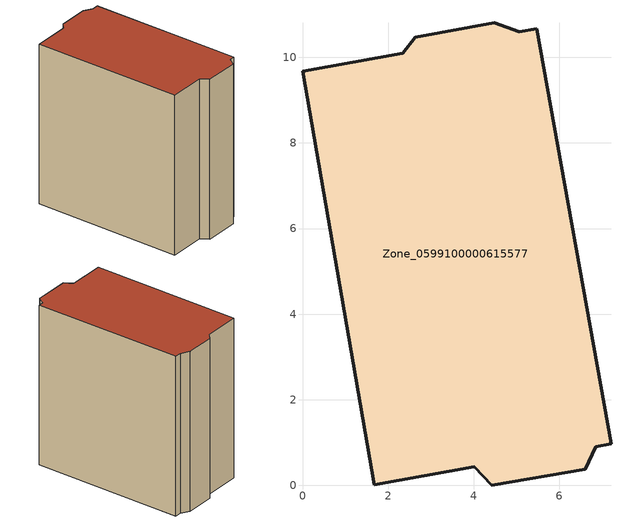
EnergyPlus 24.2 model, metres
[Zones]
Zone_0599100000615577
 floor ground (C_G): 5.07,10.6 5.47,10.67 7.21,0.97 6.85,0.9 6.61,0.38 4.43,0 4.02,0.44 1.68,0.01 0,9.67 2.35,10.1 2.64,10.47 4.48,10.81 z2.67
 wall outside (C_F): 2.35,10.1 0,9.67 1.68,0.01 4.02,0.44 4.43,0 6.61,0.38 6.85,0.9 7.21,0.97 5.47,10.67 5.07,10.6 4.48,10.81 2.64,10.47 2.35,10.1 z2.67:13.21
 roof outside (C_R): 4.48,10.81 2.64,10.47 2.35,10.1 0,9.67 1.68,0.01 4.02,0.44 4.43,0 6.61,0.38 6.85,0.9 7.21,0.97 5.47,10.67 5.07,10.6 z13.21
[BUILDING]
Pand.0599100000615577: North Axis=0; Terrain=City; Loads Convergence Tolerance Value=0.04; Temperature Convergence Tolerance Value=0.4; Solar Distribution=FullExterior; Maximum Number of Warmup Days=25; Minimum Number of Warmup Days=1
[Site:Location]
Rotterdam.The.Hague.AP_ZH_NLD Design_Conditions: Latitude=51.96; Longitude=4.45; Time Zone=1; Elevation=-4.5
[SITE:GROUNDTEMPERATURE:BUILDINGSURFACE]
18, 18, 18, 18, 18, 18, 18, 18, 18, 18, 18, 18
[MATERIAL] Thermal Absorptance=0.9; Solar Absorptance=0.7; Visible Absorptance=0.7
Name | Roughness | Thickness | Conductivity | Density | Specific Heat
G.TI.1946 | MediumSmooth | 0.15 | 1 | 540 | 1210
F.TI.1946 | Rough | 0.3 | 0.857143 | 1920 | 840
R.TI.1946 | MediumRough | 0.2 | 0.1 | 1500 | 1000
[CONSTRUCTION]
C_G: G.TI.1946
C_F: F.TI.1946
C_R: R.TI.1946
[ZONE]
Zone_0599100000615577: Type=1; Multiplier=1; Ceiling Height=Autocalculate; Volume=Autocalculate; Floor Area=autocalculate; Part of Total Floor Area=Yes
[ZONEINFILTRATION:DESIGNFLOWRATE]
Infil_Zone_0599100000615577: Zone or ZoneList or Space or SpaceList=Zone_0599100000615577; Schedule=AlwaysOn; Design Flow Rate Calculation Method=Flow/Area; Flow Rate per Floor Area=0.003; Constant Term Coefficient=1; Temperature Term Coefficient=0; Velocity Term Coefficient=0; Velocity Squared Term Coefficient=0
[HVACTEMPLATE:ZONE:IDEALLOADSAIRSYSTEM]
Zone_0599100000615577: Maximum Heating Supply Air Temperature=50; Minimum Cooling Supply Air Temperature=13; Maximum Heating Supply Air Humidity Ratio=0.0156; Minimum Cooling Supply Air Humidity Ratio=0.0077; Heating Limit=NoLimit; Cooling Limit=NoLimit; Dehumidification Control Type=ConstantSensibleHeatRatio; Cooling Sensible Heat Ratio=0.7; Dehumidification Setpoint=60; Humidification Control Type=None; Humidification Setpoint=30; Outdoor Air Method=None; Outdoor Air Flow Rate per Person=0.00944; Outdoor Air Flow Rate per Zone Floor Area=0; Outdoor Air Flow Rate per Zone=0; Demand Controlled Ventilation Type=None; Outdoor Air Economizer Type=NoEconomizer; Heat Recovery Type=None; Sensible Heat Recovery Effectiveness=0.7; Latent Heat Recovery Effectiveness=0.65
[ZONECONTROL:THERMOSTAT]
ThermostatControl_Zone_0599100000615577: Zone or ZoneList=Zone_0599100000615577; Control Type Schedule=DualSetpointControlType; Control 1=Thermostat_Zone_0599100000615577; Temperature Difference Between Cutout And Setpoint=0
[THERMOSTATSETPOINT:DUALSETPOINT]
Thermostat_Zone_0599100000615577: Heating Setpoint Temperature Schedule=HeatingSetpoint_Zone_0599100000615577; Cooling Setpoint Temperature Schedule=CoolingSetpoint_Zone_0599100000615577
[SCHEDULE:COMPACT]
HeatingSetpoint_Zone_0599100000615577: Through: 12/31, For: AllDays, Until: 24:00, 21
CoolingSetpoint_Zone_0599100000615577: Through: 12/31, For: AllDays, Until: 24:00, 24
DualSetpointControlType: Through: 12/31, For: AllDays, Until: 24:00, 4
AlwaysOn: Through: 12/31, For: AllDays, Until: 24:00, 1
